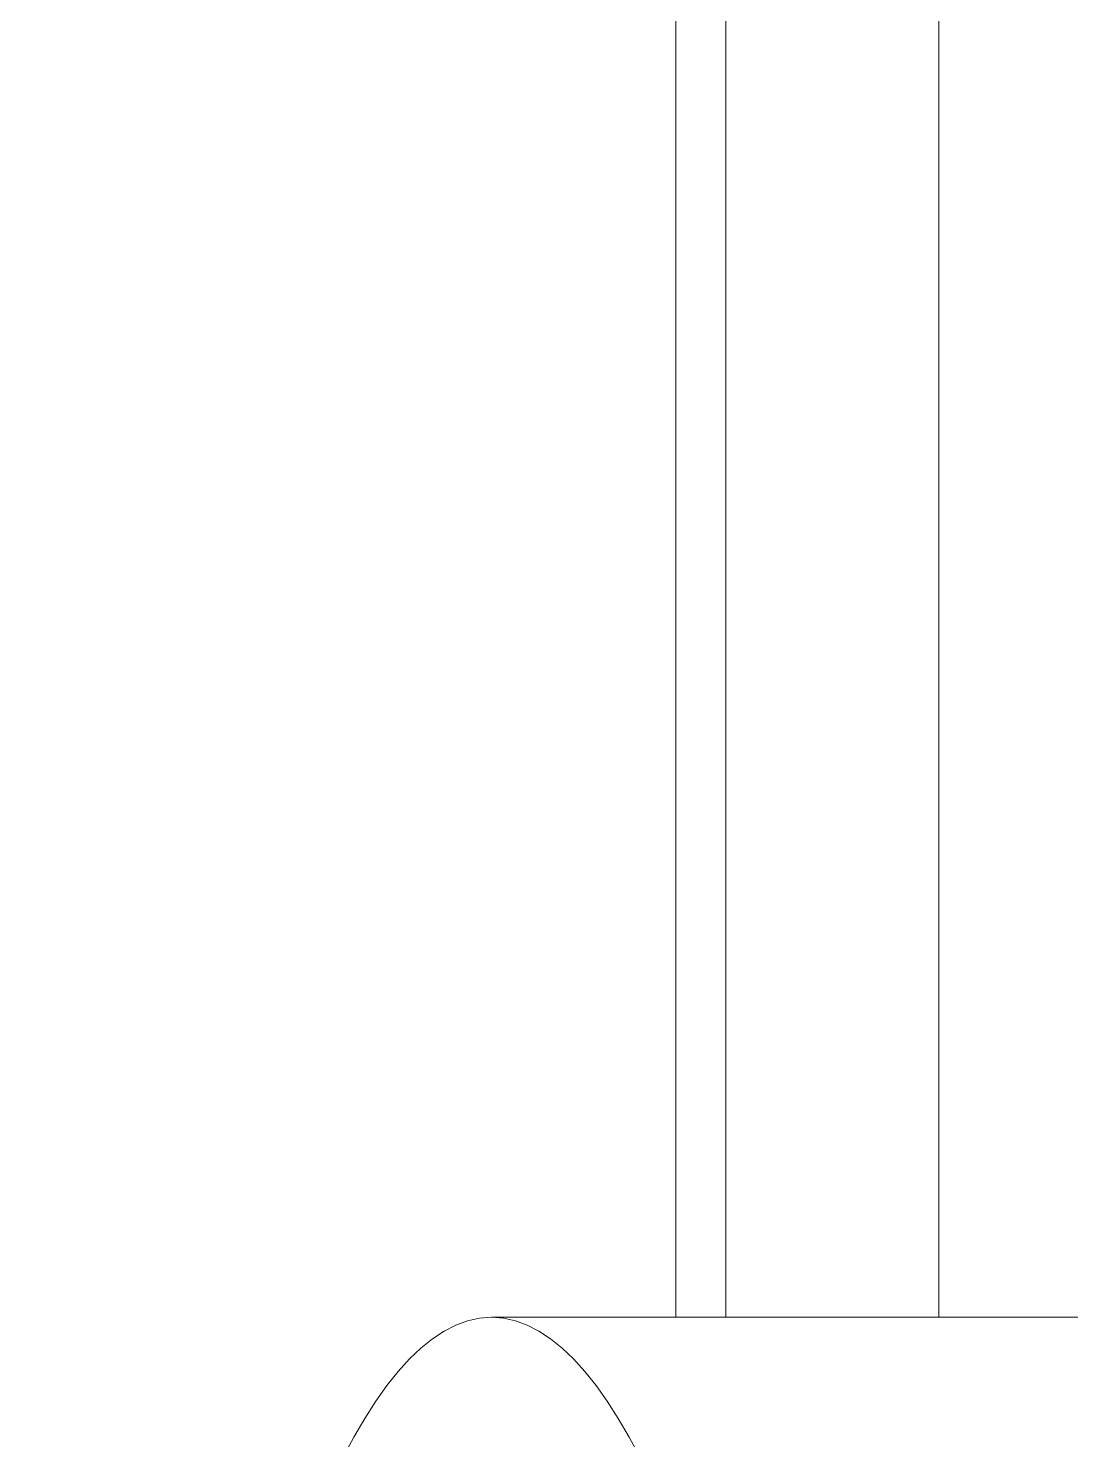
# Model space of a CAD drawing. Header units: inches. Extents: x 14 to 368, y 5 to 236.
# Drawn here: x 173.207 to 174.11, y 103.339 to 104.563 of the extents above; entities that cross this region are included whole.
import ezdxf

# ---------------------------------------------------------------- set-up
doc = ezdxf.new("R2010")
doc.units = ezdxf.units.IN
doc.header["$LTSCALE"] = 11
doc.header["$MEASUREMENT"] = 0
doc.layers.add('Visible (ANSI)', color=7, linetype='Continuous', lineweight=50)

msp = doc.modelspace()

# ---------------------------------------------------------------- linework, layer by layer
at = {"layer": 'Visible (ANSI)', "linetype": 'Continuous', "lineweight": 18}
for p, q in [((173.76792, 103.445475), (173.76792, 105.88301)), ((173.811339, 103.445475), (173.811339, 105.03926)), ((173.99599, 105.03926), (173.99599, 103.445475)), ((174.346704, 103.445475), (173.608098, 103.445475))]:
    msp.add_line(p, q, dxfattribs=at)
msp.add_ellipse((173.608098, 101.132975), major_axis=(0, 2.3125), ratio=0.17364818, dxfattribs=at)

doc.saveas('drawing.dxf')
